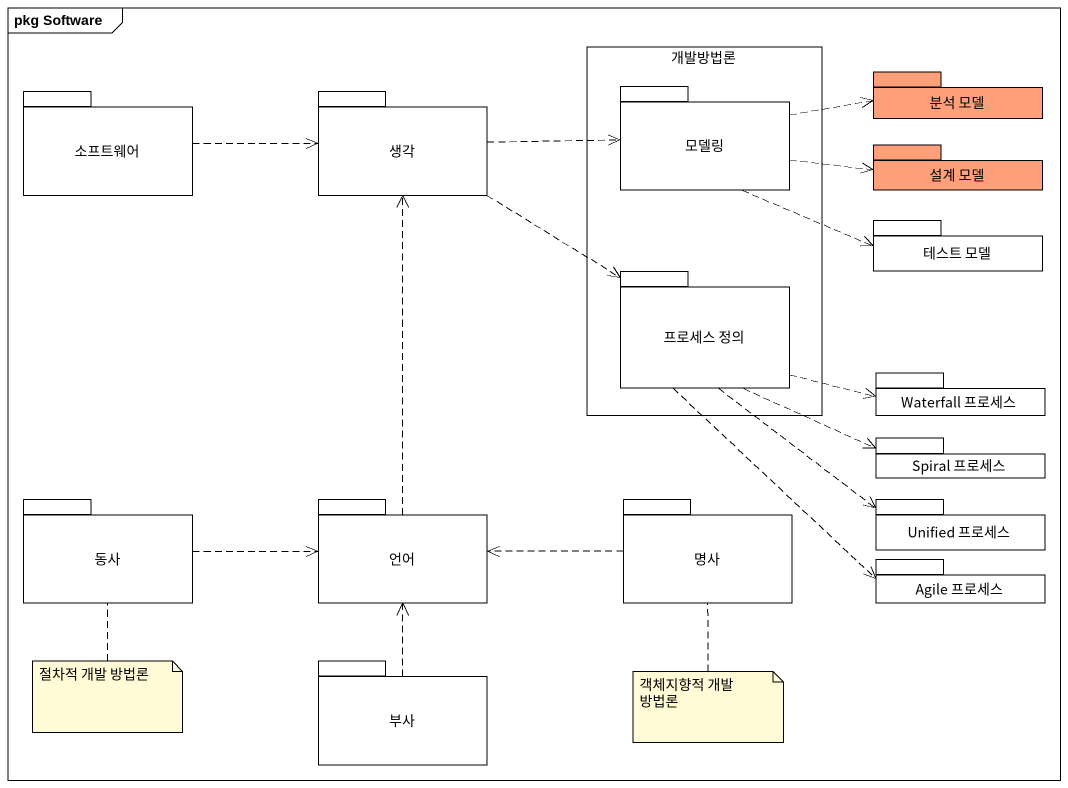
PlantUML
@startuml
mainframe pkg Software
rectangle 개발방법론 {
  package 모델링 {
  }
  package "프로세스 정의" as 프로세스_정의 {
  }
}
package 소프트웨어 {
}
package 생각 {
}
package "분석 모델" as 분석_모델 #FFA07A {
}
package "설계 모델" as 설계_모델 #FFA07A {
}
package "테스트 모델" as 테스트_모델 {
}
package "Waterfall 프로세스" as Waterfall_프로세스 {
}
package "Spiral 프로세스" as Spiral_프로세스 {
}
package 동사 {
}
package 언어 {
}
package 명사 {
}
package "Unified 프로세스" as Unified_프로세스 {
}
package "Agile 프로세스" as Agile_프로세스 {
}
package 부사 {
}
소프트웨어 .right.> 생각
생각 .right.> 모델링
생각 ..> 프로세스_정의
모델링 .right.> 분석_모델
모델링 .right.> 설계_모델
모델링 .right.> 테스트_모델
프로세스_정의 .right.> Waterfall_프로세스
프로세스_정의 .right.> Spiral_프로세스
프로세스_정의 ..> Unified_프로세스
프로세스_정의 ..> Agile_프로세스
동사 .right.> 언어
언어 .up.> 생각
명사 .left.> 언어
부사 .up.> 언어
note bottom of 동사 : 절차적 개발 방법론
note bottom of 명사 : 객체지향적 개발 방법론
@enduml
